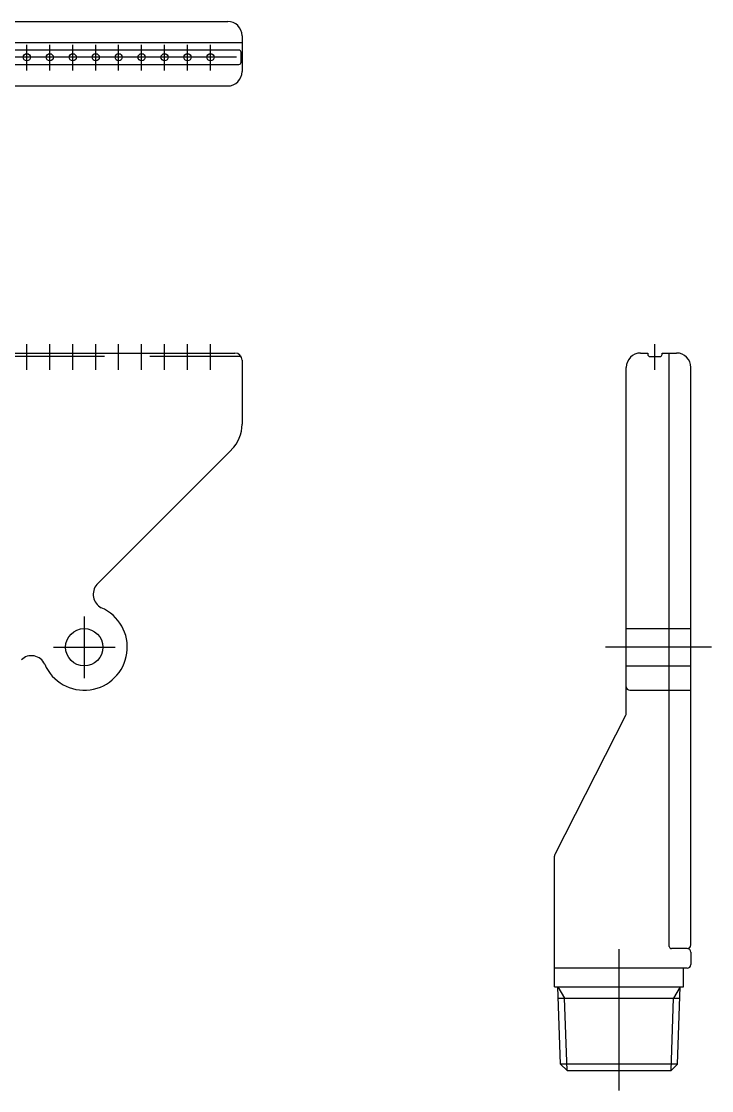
# Model space of a CAD drawing. Extents: x 0 to 199, y 0 to 166.
# Drawn here: x 102.9 to 199.2, y 17.1 to 166.2 of the extents above; entities that cross this region are included whole.
import ezdxf

# ---------------------------------------------------------------- set-up
doc = ezdxf.new("R2010")
doc.units = 0
doc.linetypes.add('CENTER', pattern=[50.8, 31.75, -6.35, 6.35, -6.35])
doc.linetypes.add('DASHED', pattern=[19.05, 12.7, -6.35])
doc.layers.get('0').update_dxf_attribs({"linetype": 'CONTINUOUS'})
doc.layers.add('CENTER', color=1, linetype='CENTER')

msp = doc.modelspace()

# ---------------------------------------------------------------- linework, layer by layer
at = {"color": 7, "linetype": 'CONTINUOUS'}
for p, q in [((27.7, 166.16), (131.7, 166.16)), ((133.7, 164.16), (133.7, 159.16)), ((133.7, 163.16), (25.7, 163.16)), ((133.26, 162.16), (26.13, 162.16)), ((133.56, 160.46), (133.56, 161.86)), ((26.13, 160.16), (133.26, 160.16)), ((27.7, 157.16), (131.7, 157.16)), ((26.7, 119.94), (132.7, 119.94)), ((189.25, 119.94), (190.25, 119.94)), ((190.25, 119.94), (190.25, 119.74)), ((190.55, 119.44), (191.95, 119.44)), ((192.25, 119.74), (192.25, 119.94)), ((192.25, 119.94), (194.25, 119.94)), ((193.25, 37.24), (193.25, 119.94)), ((133.7, 118.94), (133.7, 110.01)), ((187.25, 69.68), (187.25, 117.94)), ((196.25, 37.44), (196.25, 117.94)), ((132.23, 106.47), (113.46, 87.69)), ((187.75, 72.94), (196.25, 72.94)), ((177.34, 50.11), (187.2, 69.46)), ((177.25, 31.59), (177.25, 49.82)), ((177.31, 50.04), (177.34, 50.11)), ((195.75, 36.94), (193.55, 36.94)), ((196.25, 36.44), (196.25, 34.7)), ((195.75, 34.2), (177.25, 34.2)), ((195.25, 31.59), (195.25, 34.2)), ((177.25, 31.59), (195.25, 31.59)), ((178.11, 20.82), (177.73, 31.59)), ((194.39, 20.82), (194.77, 31.59)), ((177.79, 30.02), (194.71, 30.02)), ((194.39, 20.82), (178.11, 20.82)), ((178.11, 20.82), (179, 19.94)), ((179, 19.94), (193.5, 19.94)), ((194.39, 20.82), (193.5, 19.94))]:
    msp.add_line(p, q, dxfattribs=at)
at = {"color": 3, "linetype": 'DASHED'}
for p, q in [((133.56, 119.44), (25.83, 119.44)), ((187.25, 81.54), (196.25, 81.54)), ((187.25, 76.34), (196.25, 76.34))]:
    msp.add_line(p, q, dxfattribs=at)
at = {"color": 3, "linetype": 'CONTINUOUS'}
for p, q in [((177.73, 31.59), (178.65, 30.02)), ((194.77, 31.59), (193.86, 30.02)), ((179, 19.94), (178.65, 30.02)), ((193.5, 19.94), (193.86, 30.02))]:
    msp.add_line(p, q, dxfattribs=at)
at = {"color": 7, "linetype": 'CONTINUOUS'}
for centre, radius in [((103.7, 161.16), 0.5), ((106.9, 161.16), 0.5), ((110.1, 161.16), 0.5), ((113.3, 161.16), 0.5), ((116.5, 161.16), 0.5), ((119.7, 161.16), 0.5), ((122.9, 161.16), 0.5), ((126.1, 161.16), 0.5), ((129.3, 161.16), 0.5), ((111.7, 78.94), 2.6)]:
    msp.add_circle(centre, radius, dxfattribs=at)
for centre, radius, start, end in [((131.7, 164.16), 2, 0, 90), ((133.26, 161.86), 0.3, 0, 90), ((133.26, 160.46), 0.3, 270, 0), ((131.7, 159.16), 2, 270, 0), ((132.7, 118.94), 1, 0, 90), ((189.25, 117.94), 2, 90, 180), ((190.55, 119.74), 0.3, 180, 270), ((191.95, 119.74), 0.3, 270, 0), ((194.25, 117.94), 2, 0, 90), ((128.7, 110.01), 5, 314.9898, 0.0102), ((115.09, 86.32), 2.13, 139.9887, 241.6037), ((111.7, 78.94), 6, 203.3433, 66.6567), ((104.35, 75.75), 2.01, 23.6573, 134.7503), ((187.75, 73.44), 0.5, 180, 270), ((186.75, 69.68), 0.5, 333, 360), ((177.75, 49.82), 0.5, 153, 180), ((195.75, 37.44), 0.5, 270, 0), ((193.55, 37.24), 0.3, 179.93, 270.07), ((195.75, 36.44), 0.5, 0, 90), ((195.75, 34.7), 0.5, 270, 0)]:
    msp.add_arc(centre, radius, start, end, dxfattribs=at)
at = {"layer": 'CENTER', "color": 1, "linetype": 'CENTER'}
for p, q in [((103.7, 159.31), (103.7, 162.89)), ((106.9, 159.31), (106.9, 162.89)), ((110.1, 159.31), (110.1, 162.89)), ((113.3, 159.31), (113.3, 162.89)), ((116.5, 159.31), (116.5, 162.89)), ((119.7, 159.31), (119.7, 162.89)), ((122.9, 159.31), (122.9, 162.89)), ((126.1, 159.31), (126.1, 162.89)), ((129.3, 159.31), (129.3, 162.89)), ((132.94, 161.16), (26.45, 161.16)), ((103.7, 117.59), (103.7, 121.17)), ((106.9, 117.59), (106.9, 121.17)), ((110.1, 117.59), (110.1, 121.17)), ((113.3, 117.59), (113.3, 121.17)), ((116.5, 117.59), (116.5, 121.17)), ((119.7, 117.59), (119.7, 121.17)), ((122.9, 117.59), (122.9, 121.17)), ((126.1, 117.59), (126.1, 121.17)), ((129.3, 117.59), (129.3, 121.17)), ((191.25, 117.59), (191.25, 121.17)), ((111.7, 83.23), (111.7, 74.64)), ((107.4, 78.94), (115.99, 78.94)), ((199.15, 78.94), (184.35, 78.94)), ((186.25, 17.14), (186.25, 36.84))]:
    msp.add_line(p, q, dxfattribs=at)

doc.saveas('drawing.dxf')
